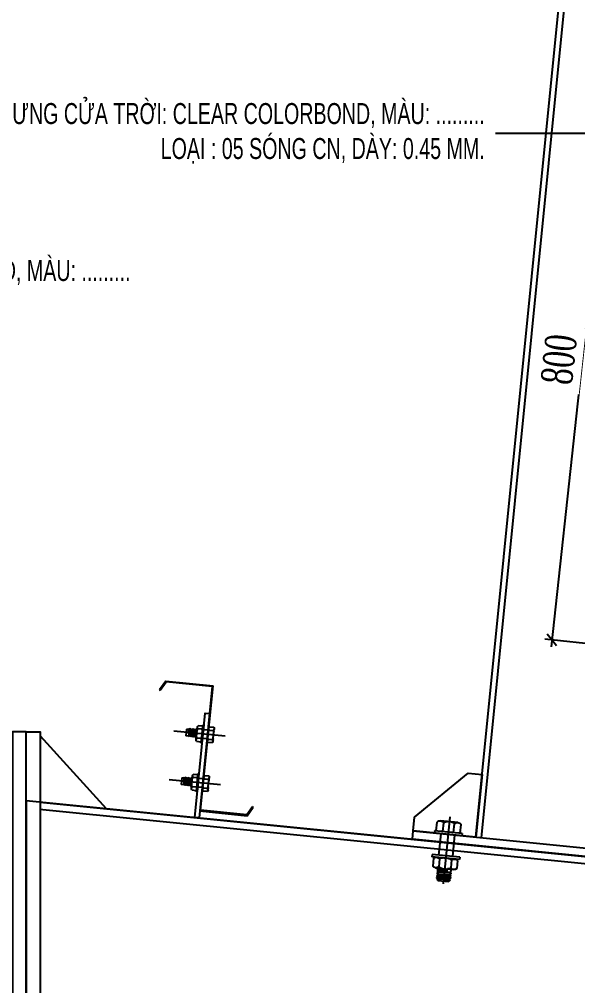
# Model space of a CAD drawing. Header units: inches. Extents: x 315041 to 662841, y -45540 to -35018.
# Drawn here: x 329905.4 to 329985.3, y -36994.3 to -36856 of the extents above; entities that cross this region are included whole.
import ezdxf

# ---------------------------------------------------------------- set-up
doc = ezdxf.new("R2010")
doc.units = ezdxf.units.IN
doc.header["$MEASUREMENT"] = 0
for name, color, linetype in [('2', 2, 'Continuous'), ('251', 251, 'Continuous'), ('2NET-VE', 8, 'Continuous'), ('3', 3, 'Continuous'), ('5', 5, 'Continuous'), ('7', 7, 'Continuous'), ('8', 8, 'Continuous'), ('GIANG', 1, 'Continuous')]:
    doc.layers.add(name, color=color, linetype=linetype)
doc.styles.add('ST1', font='times.ttf', dxfattribs={"width": 0.7})
doc.styles.add('ST1H', font='vnshxh.shx', dxfattribs={"width": 0.7})
doc.dimstyles.new('10', dxfattribs={"dimtxt": 4.5, "dimasz": 1.5, "dimexe": 1, "dimexo": 0, "dimgap": 1, "dimtad": 1, "dimdec": 0, "dimlfac": 10, "dimzin": 0, "dimdsep": 46, "dimtxsty": 'ST1', "dimblk": 'OBLIQUE', "dimcen": 1, "dimdle": 1, "dimclrd": 8, "dimclre": 8, "dimclrt": 3, "dimadec": 0, "dimazin": 0, "dimtfac": 1, "dimtdec": 0, "dimtix": 1, "dimtofl": 0, "dimtmove": 1, "dimatfit": 3, "dimfxl": 0, "dimtfill": 1, "dimtolj": 1, "dimtzin": 0, "dimlwd": -1, "dimlwe": -1, "dimarcsym": 1})
doc.dimstyles.new('3', dxfattribs={"dimtxt": 3.5, "dimasz": 1.8, "dimexe": 1, "dimexo": 0, "dimgap": 1, "dimtad": 1, "dimdec": 0, "dimlfac": 3, "dimzin": 0, "dimdsep": 46, "dimtxsty": 'ST1H', "dimblk": 'OBLIQUE', "dimcen": 1, "dimdle": 1, "dimclrd": 8, "dimclre": 8, "dimclrt": 3, "dimadec": 0, "dimazin": 0, "dimtfac": 1, "dimtdec": 0, "dimtix": 1, "dimtofl": 0, "dimtmove": 1, "dimatfit": 3, "dimfxl": 0.18, "dimtolj": 1, "dimtzin": 0, "dimlwd": -1, "dimlwe": -1, "dimarcsym": 1})

# ---------------------------------------------------------------- blocks, each defined once
blk = doc.blocks.new('bllkm24')
at = {"layer": '251', "linetype": 'Continuous'}
h = blk.add_hatch(color=256, dxfattribs=at)
h.paths.add_polyline_path([(0.0303, 0.0634, -0.240581), (0.0498, 0.0737), (0.0108, 0.0737, -0.240581)])
h.paths.add_polyline_path([(-0.0498, 0.0737, -0.240581), (-0.0303, 0.0634, -0.240581), (-0.0108, 0.0737)])
h = blk.add_hatch(color=256, dxfattribs=at)
h.paths.add_polyline_path([(-0.0347, -0.1893, -0.192582), (-0.052, -0.1962), (-0.0173, -0.1962, -0.192582)])
h.paths.add_polyline_path([(-0.0173, -0.1362), (-0.052, -0.1362, -0.192582), (-0.0347, -0.1431, -0.192582)])
h.paths.add_polyline_path([(0.0173, -0.1362, -0.192582), (0.0347, -0.1431, -0.192582), (0.052, -0.1362)])
h.paths.add_polyline_path([(0.0347, -0.1893, -0.192582), (0.0173, -0.1962), (0.052, -0.1962, -0.192582)])
blk.add_line((0.0303, 0.0137), (0.0303, 0.0635), dxfattribs=at)
at = {"layer": '5', "linetype": 'Continuous', "ltscale": 0.2}
blk.add_line((0, 0.1011), (0, -0.2832), dxfattribs=at)
at = {"layer": '8', "linetype": 'Continuous'}
for p, q in [((-0.0693, 0.0137), (-0.0693, 0.0644)), ((-0.0498, 0.0737), (0.0498, 0.0737)), ((-0.0303, 0.0137), (-0.0303, 0.0635)), ((0.0693, 0.0137), (0.0693, 0.0644)), ((-0.0797, 0.0137), (0.0797, 0.0137)), ((-0.0797, 0.0137), (-0.0797, 0)), ((-0.0797, 0), (0.0797, 0)), ((-0.04, -0.1225), (-0.04, 0)), ((0.04, -0.1225), (0.04, 0)), ((0.0797, 0.0137), (0.0797, 0)), ((-0.0797, -0.1225), (0.0797, -0.1225)), ((-0.0797, -0.1225), (-0.0797, -0.1362)), ((-0.0797, -0.1362), (0.0797, -0.1362)), ((-0.0693, -0.1431), (-0.0693, -0.1893)), ((0.0485, -0.1362), (-0.0485, -0.1362)), ((-0.0347, -0.1431), (-0.0347, -0.1893)), ((-0.0347, -0.1431), (-0.0347, -0.1893)), ((0.0347, -0.1431), (0.0347, -0.1893)), ((0.0693, -0.1431), (0.0693, -0.1893)), ((0.0797, -0.1225), (0.0797, -0.1362)), ((0.052, -0.1962), (-0.052, -0.1962)), ((-0.04, -0.2093), (-0.04, -0.1962)), ((-0.032, -0.2161), (-0.04, -0.2093)), ((0.04, -0.2053), (-0.02, -0.2053)), ((-0.02, -0.2053), (0.032, -0.2105)), ((0.032, -0.2105), (0.04, -0.2053)), ((0.04, -0.2173), (0.032, -0.2105)), ((0.032, -0.2225), (0.04, -0.2173)), ((0.04, -0.2053), (0.04, -0.1962)), ((-0.04, -0.2573), (-0.032, -0.2521)), ((-0.032, -0.2641), (-0.04, -0.2573)), ((-0.032, -0.2641), (0, -0.266)), ((-0.032, -0.2641), (-0.032, -0.2681)), ((0.032, -0.2681), (-0.032, -0.2681)), ((0, -0.2681), (0, -0.266)), ((0, -0.266), (0, -0.2681)), ((0.036, -0.2619), (0.032, -0.2585)), ((0.032, -0.2681), (0.036, -0.2619))]:
    blk.add_line(p, q, dxfattribs=at)
for points in [[(-0.032, -0.2281), (-0.04, -0.2213), (-0.032, -0.2161), (0.032, -0.2225), (0.04, -0.2293), (0.032, -0.2345)], [(-0.032, -0.2401), (-0.04, -0.2333), (-0.032, -0.2281), (0.032, -0.2345), (0.04, -0.2413), (0.032, -0.2465)], [(-0.032, -0.2521), (-0.04, -0.2453), (-0.032, -0.2401), (0.032, -0.2465), (0.04, -0.2533), (0.032, -0.2585)]]:
    blk.add_lwpolyline(points, close=True, dxfattribs=at)
for centre, radius, start, end in [((-0.0502, 0.0495), 0.0243, 35.0994, 142.2338), ((-0.0105, 0.0495), 0.0243, 89.2082, 144.9006), ((0.0105, 0.0495), 0.0243, 35.0994, 90.7918), ((0.0502, 0.0495), 0.0243, 37.7662, 144.9006), ((-0.052, -0.1613), 0.0251, 46.3972, 133.6028), ((-0.0173, -0.1613), 0.0251, 90, 133.6028), ((0.0173, -0.1613), 0.0251, 46.3972, 90), ((0.052, -0.1613), 0.0251, 46.3972, 133.6028), ((-0.052, -0.1711), 0.0251, 226.3972, 313.6028), ((-0.0173, -0.1711), 0.0251, 226.3972, 270), ((0.0173, -0.1711), 0.0251, 270, 313.6028), ((0.052, -0.1711), 0.0251, 226.3972, 313.6028)]:
    blk.add_arc(centre, radius, start, end, dxfattribs=at)
blk = doc.blocks.new('*U235')
at = {"layer": '2NET-VE', "ltscale": 0.5}
for p, q in [((0, 8.3), (9.5, 8.3)), ((22.9, 7.4), (22.9, 7.4)), ((0, -8.3), (9.5, -8.3)), ((22.9, -7.4), (22.9, -7.4))]:
    blk.add_line(p, q, dxfattribs=at)
at = {"layer": '7', "linetype": 'Continuous'}
for p, q in [((21.9, 6.4), (23.1, 7.7)), ((22.3, -6.4), (23.8, 6.4)), ((23.1, 7.7), (23.8, 6.4)), ((23.8, 6.4), (25.1, 7.7)), ((24.3, -6.4), (25.8, 6.4)), ((25.1, 7.7), (25.8, 6.4)), ((25.8, 6.4), (27, 7.7)), ((26.2, -6.4), (27.7, 6.4)), ((27, 7.7), (27.7, 6.4)), ((27.7, 6.4), (28.9, 7.7)), ((28.1, -6.4), (29.6, 6.4)), ((28.9, 7.7), (29.6, 6.4)), ((29.6, 6.4), (30.9, 7.7)), ((30.1, -6.4), (31.6, 6.4)), ((30.1, -6.4), (31.6, 6.4)), ((30.9, 7.7), (31.6, 6.4)), ((31.6, 6.4), (32.8, 7.7)), ((32, -6.4), (33.5, 6.4)), ((32.8, 7.7), (33.5, 6.4)), ((33.5, 6.4), (34.7, 7.7)), ((33.9, -6.4), (35.4, 6.4)), ((33.9, -6.4), (35.4, 6.4)), ((33.9, -6.4), (35.4, 6.4)), ((34.7, 7.7), (35.4, 6.4)), ((35.4, 6.4), (36.7, 7.7)), ((35.9, -6.4), (37.4, 6.4)), ((36.7, 7.7), (37.4, 6.4)), ((41.9, 6.4), (37.4, 6.4)), ((41.9, 6.4), (41.9, -6.4)), ((22.1, -6.4), (21.7, -6.4)), ((22.3, -6.4), (21.9, -6.4)), ((22.3, -6.4), (23.1, -7.7)), ((23.1, -7.7), (24.3, -6.4)), ((24.3, -6.4), (25, -7.7)), ((25, -7.7), (26.2, -6.4)), ((26.2, -6.4), (26.9, -7.7)), ((26.9, -7.7), (28.1, -6.4)), ((28.1, -6.4), (28.9, -7.7)), ((28.9, -7.7), (30.1, -6.4)), ((30.1, -6.4), (30.8, -7.7)), ((30.8, -7.7), (32, -6.4)), ((32, -6.4), (32.7, -7.7)), ((32.7, -7.7), (33.9, -6.4)), ((33.9, -6.4), (34.7, -7.7)), ((34.7, -7.7), (35.9, -6.4)), ((35.9, -6.4), (41.9, -6.4))]:
    blk.add_line(p, q, dxfattribs=at)
at = {"layer": '8', "linetype": 'Continuous'}
for p, q in [((-10.2, 8.8), (-10.2, 11.9)), ((-10.2, -11.9), (-10.2, 11.9)), ((-0.9, 14.9), (-9.3, 14.9)), ((-1.4, 8.8), (-8.9, 8.8)), ((0, 8.8), (0, 11.9)), ((0, -11.9), (0, 11.9)), ((9.5, -17.6), (9.5, 17.6)), ((9.5, 17.6), (11.4, 17.6)), ((11.4, -17.6), (11.4, 17.6)), ((11.4, 8.8), (11.4, 11.9)), ((11.4, -11.9), (11.4, 11.9)), ((12.3, 14.9), (20.7, 14.9)), ((12.8, 8.8), (20.3, 8.8)), ((21.7, 8.8), (21.7, 11.9)), ((21.7, -11.9), (21.7, 11.9)), ((-10.2, -8.8), (-10.2, -11.9)), ((-9.3, -14.9), (-0.9, -14.9)), ((-1.4, -8.8), (-8.9, -8.8)), ((0, -8.8), (0, -11.9)), ((9.5, -17.6), (11.4, -17.6)), ((11.4, -8.8), (11.4, -11.9)), ((20.7, -14.9), (12.3, -14.9)), ((12.8, -8.8), (20.3, -8.8)), ((21.7, -8.8), (21.7, -11.9))]:
    blk.add_line(p, q, dxfattribs=at)
at = {"layer": '8', "ltscale": 10}
blk.add_line((-32.8, 0), (65.5, 0), dxfattribs=at)
at = {"layer": '8', "linetype": 'Continuous'}
for centre, radius, start, end in [((-4.7, 11.9), 5.58, 146.602, 180), ((-6.1, 11.9), 4.1, 180, 228.5476), ((-6.1, 5.7), 4.1, 131.4524, 180), ((-4.1, 11.9), 4.1, 311.4524, 0), ((-4.1, 5.7), 4.1, 0, 48.5476), ((-5.6, 11.9), 5.58, 0, 33.398), ((17, 11.9), 5.58, 146.602, 180), ((15.5, 11.9), 4.1, 180, 228.5476), ((15.5, 5.7), 4.1, 131.4524, 180), ((17.6, 11.9), 4.1, 311.4524, 0), ((17.6, 5.7), 4.1, 0, 48.5476), ((16.1, 11.9), 5.58, 0, 33.398), ((-6.1, -5.7), 4.1, 180, 228.5476), ((-6.1, -11.9), 4.1, 131.4524, 180), ((-4.7, -11.9), 5.58, 180, 213.398), ((-4.1, -5.7), 4.1, 311.4524, 0), ((-4.1, -11.9), 4.1, 0, 48.5476), ((-5.6, -11.9), 5.58, 326.602, 0), ((15.5, -5.7), 4.1, 180, 228.5476), ((15.5, -11.9), 4.1, 131.4524, 180), ((17, -11.9), 5.58, 180, 213.398), ((17.6, -5.7), 4.1, 311.4524, 0), ((17.6, -11.9), 4.1, 0, 48.5476), ((16.1, -11.9), 5.58, 326.602, 0)]:
    blk.add_arc(centre, radius, start, end, dxfattribs=at)
blk = doc.blocks.new('*U234')
at = {"layer": '2NET-VE', "ltscale": 0.5}
for p, q in [((0, 8.3), (9.5, 8.3)), ((22.9, 7.4), (22.9, 7.4)), ((0, -8.3), (9.5, -8.3)), ((22.9, -7.4), (22.9, -7.4))]:
    blk.add_line(p, q, dxfattribs=at)
at = {"layer": '7', "linetype": 'Continuous'}
for p, q in [((21.9, 6.4), (23.1, 7.7)), ((22.3, -6.4), (23.8, 6.4)), ((23.1, 7.7), (23.8, 6.4)), ((23.8, 6.4), (25.1, 7.7)), ((24.3, -6.4), (25.8, 6.4)), ((25.1, 7.7), (25.8, 6.4)), ((25.8, 6.4), (27, 7.7)), ((26.2, -6.4), (27.7, 6.4)), ((27, 7.7), (27.7, 6.4)), ((27.7, 6.4), (28.9, 7.7)), ((28.1, -6.4), (29.6, 6.4)), ((28.9, 7.7), (29.6, 6.4)), ((29.6, 6.4), (30.9, 7.7)), ((30.1, -6.4), (31.6, 6.4)), ((30.1, -6.4), (31.6, 6.4)), ((30.9, 7.7), (31.6, 6.4)), ((31.6, 6.4), (32.8, 7.7)), ((32, -6.4), (33.5, 6.4)), ((32.8, 7.7), (33.5, 6.4)), ((33.5, 6.4), (34.7, 7.7)), ((33.9, -6.4), (35.4, 6.4)), ((33.9, -6.4), (35.4, 6.4)), ((33.9, -6.4), (35.4, 6.4)), ((34.7, 7.7), (35.4, 6.4)), ((35.4, 6.4), (36.7, 7.7)), ((35.9, -6.4), (37.4, 6.4)), ((36.7, 7.7), (37.4, 6.4)), ((41.9, 6.4), (37.4, 6.4)), ((41.9, 6.4), (41.9, -6.4)), ((22.1, -6.4), (21.7, -6.4)), ((22.3, -6.4), (21.9, -6.4)), ((22.3, -6.4), (23.1, -7.7)), ((23.1, -7.7), (24.3, -6.4)), ((24.3, -6.4), (25, -7.7)), ((25, -7.7), (26.2, -6.4)), ((26.2, -6.4), (26.9, -7.7)), ((26.9, -7.7), (28.1, -6.4)), ((28.1, -6.4), (28.9, -7.7)), ((28.9, -7.7), (30.1, -6.4)), ((30.1, -6.4), (30.8, -7.7)), ((30.8, -7.7), (32, -6.4)), ((32, -6.4), (32.7, -7.7)), ((32.7, -7.7), (33.9, -6.4)), ((33.9, -6.4), (34.7, -7.7)), ((34.7, -7.7), (35.9, -6.4)), ((35.9, -6.4), (41.9, -6.4))]:
    blk.add_line(p, q, dxfattribs=at)
at = {"layer": '8', "linetype": 'Continuous'}
for p, q in [((-10.2, 8.8), (-10.2, 11.9)), ((-10.2, -11.9), (-10.2, 11.9)), ((-0.9, 14.9), (-9.3, 14.9)), ((-1.4, 8.8), (-8.9, 8.8)), ((0, 8.8), (0, 11.9)), ((0, -11.9), (0, 11.9)), ((9.5, -17.6), (9.5, 17.6)), ((9.5, 17.6), (11.4, 17.6)), ((11.4, -17.6), (11.4, 17.6)), ((11.4, 8.8), (11.4, 11.9)), ((11.4, -11.9), (11.4, 11.9)), ((12.3, 14.9), (20.7, 14.9)), ((12.8, 8.8), (20.3, 8.8)), ((21.7, 8.8), (21.7, 11.9)), ((21.7, -11.9), (21.7, 11.9)), ((-10.2, -8.8), (-10.2, -11.9)), ((-9.3, -14.9), (-0.9, -14.9)), ((-1.4, -8.8), (-8.9, -8.8)), ((0, -8.8), (0, -11.9)), ((9.5, -17.6), (11.4, -17.6)), ((11.4, -8.8), (11.4, -11.9)), ((20.7, -14.9), (12.3, -14.9)), ((12.8, -8.8), (20.3, -8.8)), ((21.7, -8.8), (21.7, -11.9))]:
    blk.add_line(p, q, dxfattribs=at)
at = {"layer": '8', "ltscale": 10}
blk.add_line((-32.8, 0), (65.5, 0), dxfattribs=at)
at = {"layer": '8', "linetype": 'Continuous'}
for centre, radius, start, end in [((-4.7, 11.9), 5.58, 146.602, 180), ((-6.1, 11.9), 4.1, 180, 228.5476), ((-6.1, 5.7), 4.1, 131.4524, 180), ((-4.1, 11.9), 4.1, 311.4524, 0), ((-4.1, 5.7), 4.1, 0, 48.5476), ((-5.6, 11.9), 5.58, 0, 33.398), ((17, 11.9), 5.58, 146.602, 180), ((15.5, 11.9), 4.1, 180, 228.5476), ((15.5, 5.7), 4.1, 131.4524, 180), ((17.6, 11.9), 4.1, 311.4524, 0), ((17.6, 5.7), 4.1, 0, 48.5476), ((16.1, 11.9), 5.58, 0, 33.398), ((-6.1, -5.7), 4.1, 180, 228.5476), ((-6.1, -11.9), 4.1, 131.4524, 180), ((-4.7, -11.9), 5.58, 180, 213.398), ((-4.1, -5.7), 4.1, 311.4524, 0), ((-4.1, -11.9), 4.1, 0, 48.5476), ((-5.6, -11.9), 5.58, 326.602, 0), ((15.5, -5.7), 4.1, 180, 228.5476), ((15.5, -11.9), 4.1, 131.4524, 180), ((17, -11.9), 5.58, 180, 213.398), ((17.6, -5.7), 4.1, 311.4524, 0), ((17.6, -11.9), 4.1, 0, 48.5476), ((16.1, -11.9), 5.58, 326.602, 0)]:
    blk.add_arc(centre, radius, start, end, dxfattribs=at)
blk = doc.blocks.new('XM150')
at = {"layer": '2', "ltscale": 0.015}
for p, q in [((68.9, 180), (0.9, 180)), ((0.9, 1.1), (0.9, 180)), ((68.9, 180), (76.4, 167)), ((2, 178.9), (2, 0)), ((2, 178.9), (68.3, 178.9)), ((75.4, 166.5), (68.3, 178.9)), ((76.4, 167), (75.4, 166.5)), ((-73.5, 13), (-72.5, 13.5)), ((-66, 0), (-73.5, 13)), ((-72.5, 13.5), (-65.4, 1.1)), ((2, 0), (-66, 0)), ((-65.4, 1.1), (0.9, 1.1))]:
    blk.add_line(p, q, dxfattribs=at)
at = {"layer": '5'}
blk.add_lwpolyline([(8, -10), (8, 140), (2, 140), (2, -10), (8, -10)], close=True, dxfattribs=at)
at = {"layer": 'GIANG', "xscale": 0.7499999999999999, "yscale": 0.7499999999999999, "zscale": 0.7499999999999999}
for name, p in [('*U235', (0.9, 110)), ('*U234', (0.9, 40))]:
    blk.add_blockref(name, p, dxfattribs=at)
blk = doc.blocks.new('_Oblique')
at = {"color": 0, "linetype": 'ByBlock', "lineweight": -2}
blk.add_line((-0.5, -0.5), (0.5, 0.5), dxfattribs=at)
blk = doc.blocks.new('*D449')
at = {"color": 8, "linetype": 'Continuous', "transparency": 16777216}
for p, q in [((329990.33, -36864.25), (329981.5, -36945.77)), ((330016.58, -36868.1), (329989.23, -36865.13)), ((330007.96, -36947.63), (329980.62, -36944.67))]:
    blk.add_line(p, q, dxfattribs=at)
at = {"layer": 'Defpoints', "color": 0, "transparency": 16777216}
for p in [(330016.58, -36868.1), (329981.61, -36944.78), (330007.96, -36947.63)]:
    blk.add_point(p, dxfattribs=at)
at = {"color": 8, "transparency": 16777216, "xscale": 1.5, "yscale": 1.5, "zscale": 1.5}
for p, rotation in [((329990.23, -36865.24), 83.81689641933262), ((329981.61, -36944.78), 263.8168964193326)]:
    blk.add_blockref('_Oblique', p, dxfattribs=dict(at, rotation=rotation))
at = {"color": 3, "transparency": 16777216, "insert": (329982.65, -36904.66), "char_height": 4.5, "attachment_point": 5, "rotation": 83.8169, "style": 'ST1', "bg_fill": 3, "box_fill_scale": 1.25, "bg_fill_color": 256, "bg_fill_true_color": 13158600, "bg_fill_transparency": 1019152}
blk.add_mtext('\\A1;800', dxfattribs=at)
blk = doc.blocks.new('*D453')
at = {"color": 8, "linetype": 'Continuous', "transparency": 16777216}
blk.add_arc((329732.19, -36835.29), 13.95, 275.7106, 5.7106, dxfattribs=at)
at = {"layer": 'Defpoints', "color": 0, "transparency": 16777216}
for p in [(329906.52, -36817.85), (329732.11, -36834.49), (329731.4, -36835.37), (329740.07, -36914.09)]:
    blk.add_point(p, dxfattribs=at)
at = {"color": 8, "transparency": 16777216, "xscale": 1.5, "yscale": 1.5, "zscale": 1.5}
for p, rotation in [((329746.07, -36833.9), 95.71059313750655), ((329733.58, -36849.17), 185.7105931375782)]:
    blk.add_blockref('_Oblique', p, dxfattribs=dict(at, rotation=rotation))
at = {"color": 3, "transparency": 16777216, "insert": (329740.44, -36842.03), "char_height": 4.5, "attachment_point": 5, "rotation": 50.7106, "style": 'ST1', "bg_fill": 3, "box_fill_scale": 1.25, "bg_fill_color": 256, "bg_fill_true_color": 13158600, "bg_fill_transparency": 16682176}
blk.add_mtext('\\A1;90°', dxfattribs=at)
at = {"layer": 'Defpoints', "color": 0, "transparency": 16777216}
blk.add_point((329740.33, -36846.61), dxfattribs=at)
blk = doc.blocks.new('*D457')
at = {"color": 8, "linetype": 'Continuous', "transparency": 16777216}
blk.add_arc((330080.69, -36835.29), 13.95, 174.2894, 264.2894, dxfattribs=at)
at = {"layer": 'Defpoints', "color": 0, "transparency": 16777216}
for p in [(329906.36, -36817.85), (330080.77, -36834.49), (330081.49, -36835.37), (330072.81, -36914.09)]:
    blk.add_point(p, dxfattribs=at)
at = {"color": 8, "transparency": 16777216, "xscale": 1.5, "yscale": 1.5, "zscale": 1.5}
for p, rotation in [((330066.81, -36833.9), 84.28940686250019), ((330079.31, -36849.17), 354.2894068624368)]:
    blk.add_blockref('_Oblique', p, dxfattribs=dict(at, rotation=rotation))
at = {"color": 3, "transparency": 16777216, "insert": (330072.45, -36842.03), "char_height": 4.5, "attachment_point": 5, "rotation": 309.2894, "style": 'ST1', "bg_fill": 3, "box_fill_scale": 1.25, "bg_fill_color": 256, "bg_fill_true_color": 13158600, "bg_fill_transparency": 13415760}
blk.add_mtext('\\A1;90°', dxfattribs=at)
at = {"layer": 'Defpoints', "color": 0, "transparency": 16777216}
blk.add_point((330067.98, -36841.02), dxfattribs=at)

msp = doc.modelspace()

# ---------------------------------------------------------------- linework, layer by layer
at = {"layer": '2'}
for p, q in [((329970.7416, -36973.0304), (329983.9557, -36840.8895)), ((329971.5377, -36973.11), (329984.7518, -36840.9691)), ((329908.4423, -36958.5065), (329917.8495, -36968.935)), ((329906.4423, -36967.8065), (329906.4423, -37028.1057)), ((329908.3428, -36969.0015), (330191.1113, -36997.2783)), ((329908.4423, -36968.0065), (330191.1113, -36996.2734))]:
    msp.add_line(p, q, dxfattribs=at)
at = {"layer": '2', "color": 250}
msp.add_line((330094.294, -36986.5916), (329906.4423, -36967.8065), dxfattribs=at)
at = {"layer": '2'}
for points in [[(329904.4423, -37037.9561), (329906.4423, -37037.9561), (329906.4423, -36957.9561), (329904.4423, -36957.9561)], [(329908.4423, -37037.9561), (329906.4423, -37037.9561), (329906.4423, -36957.9561), (329908.4423, -36957.9561)], [(329969.6471, -36963.8761), (329971.6372, -36964.0751), (329970.7416, -36973.0304), (329961.7863, -36972.1349), (329961.9853, -36970.1448)], [(329961.7863, -36972.1349), (329995.6176, -36975.518), (329995.4982, -36976.712), (329961.6669, -36973.3289)]]:
    msp.add_lwpolyline(points, close=True, dxfattribs=at)
msp.add_lwpolyline([(329908.4423, -36958.5065), (329908.4423, -36968.0065), (329917.8495, -36968.935)], dxfattribs=at)

# ---------------------------------------------------------------- block references
at = {"layer": '2', "xscale": -0.09999999984936618, "yscale": 0.09999999997671694, "zscale": 0.1, "rotation": 354.2894068533745}
msp.add_blockref('XM150', (329931.4464, -36969.2958), dxfattribs=at)
at = {"layer": '8', "xscale": -24.999999993614, "yscale": 24.99999999354986, "zscale": 24.99999999356124, "rotation": 354.2896118052106}
msp.add_blockref('bllkm24', (329966.7625, -36972.6325), dxfattribs=at)

# ---------------------------------------------------------------- dimensions: what is measured, and where the dimension line sits
at = {"color": 8}
dim = msp.add_angular_dim_2l(base=(329740.3328, -36846.6129), line1=((329740.0721, -36914.0943), (329732.1118, -36834.4914)), line2=((329731.3954, -36835.367), (329906.5219, -36817.8544)), dimstyle='10', dxfattribs=at)
dim.commit()
dim.dimension.update_dxf_attribs({"geometry": '*D453', "text_midpoint": (329740.4361, -36842.033)})

# ---------------------------------------------------------------- next in the draw order: dimensions: what is measured, and where the dimension line sits
dim = msp.add_aligned_dim(p1=(330016.5753, -36868.0953), p2=(330007.9585, -36947.6323), distance=-26.5032, dimstyle='10', dxfattribs=at)
dim.commit()
dim.dimension.update_dxf_attribs({"geometry": '*D449', "text_midpoint": (329982.6481, -36904.655)})

# ---------------------------------------------------------------- next in the draw order: dimensions: what is measured, and where the dimension line sits
dim = msp.add_angular_dim_2l(base=(330067.9799, -36841.0249), line1=((330072.8125, -36914.0943), (330080.7728, -36834.4914)), line2=((330081.4893, -36835.367), (329906.3627, -36817.8544)), dimstyle='10', dxfattribs=at)
dim.commit()
dim.dimension.update_dxf_attribs({"geometry": '*D457', "text_midpoint": (330072.4486, -36842.033)})

# ---------------------------------------------------------------- next in the draw order: texts
at = {"layer": '3', "insert": (329843.3055, -36894.7829), "char_height": 3, "attachment_point": 4, "style": 'ST1H', "bg_fill": 2}
msp.add_mtext('\\A1;t«n th\xadng cöa trêi: CLEAR COLORBOND, mµu: .........\\PLo¹i : 05 sãng cn, dµy: 0.45 mm.', dxfattribs=at)

# ---------------------------------------------------------------- next in the draw order: leaders
at = {"color": 9}
msp.add_leader([(330013.1335, -36899.865), (330009.3782, -36872.3296), (329972.0117, -36872.3296)], dimstyle='3', override={"dimgap": 1, "dimtad": 0}, dxfattribs=at)

# ---------------------------------------------------------------- next in the draw order: texts
at = {"layer": '3', "insert": (329972.0117, -36872.3296), "char_height": 3, "attachment_point": 6, "style": 'ST1H', "bg_fill": 2}
msp.add_mtext('\\A1;t«n th\xadng cöa trêi: CLEAR COLORBOND, mµu: .........\\PLo¹i : 05 sãng cn, dµy: 0.45 mm.', dxfattribs=at)

doc.saveas('drawing.dxf')
